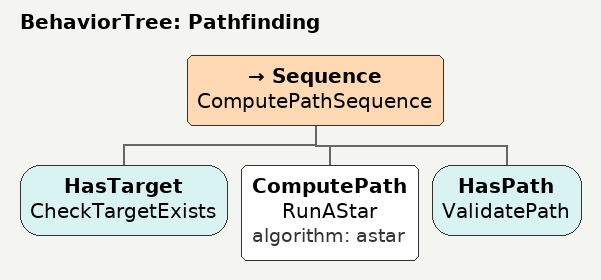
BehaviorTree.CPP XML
<?xml version="1.0" encoding="UTF-8"?>

<root BTCPP_format="4">

  <BehaviorTree ID="Pathfinding">

    <Sequence name="ComputePathSequence">

      <!-- Verify we have a target destination -->
      <HasTarget name="CheckTargetExists"/>

      <!-- Run the A* pathfinding algorithm -->
      <ComputePath name="RunAStar" algorithm="astar"/>

      <!-- Validate we got a valid path -->
      <HasPath name="ValidatePath"/>

    </Sequence>

  </BehaviorTree>

</root>
